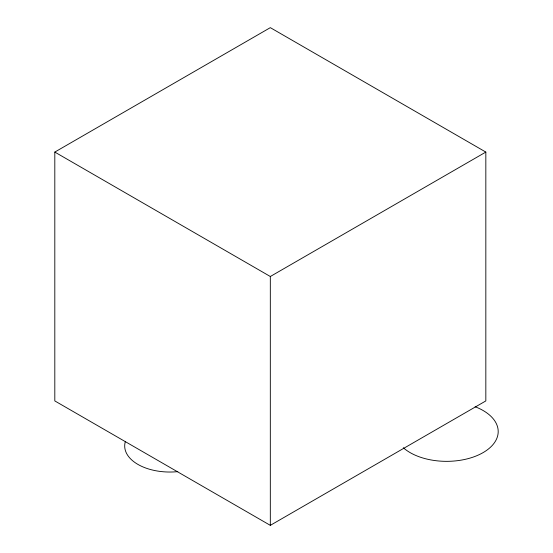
<?xml version="1.0" encoding="UTF-8"?>
<svg xmlns="http://www.w3.org/2000/svg" width="553" height="553" viewBox="0 0 553 553"><rect width="100%" height="100%" fill="white"/><g stroke="black" fill="none" stroke-linecap="round" stroke-linejoin="round"><path stroke-width="0.83" d="M54.809 152.075L270.32 27.65L485.831 152.075L485.831 400.925L270.32 525.35L54.809 400.925L54.809 152.075L270.32 276.5L485.831 152.075M270.32 276.5L270.32 525.35M475.131 406.745A51.581 29.779 0 0 1 482.873 452.741A51.581 29.779 0 0 1 403.303 447.743M177.81 471.626A45.125 26.053 0 0 1 125.413 441.356"/></g></svg>
